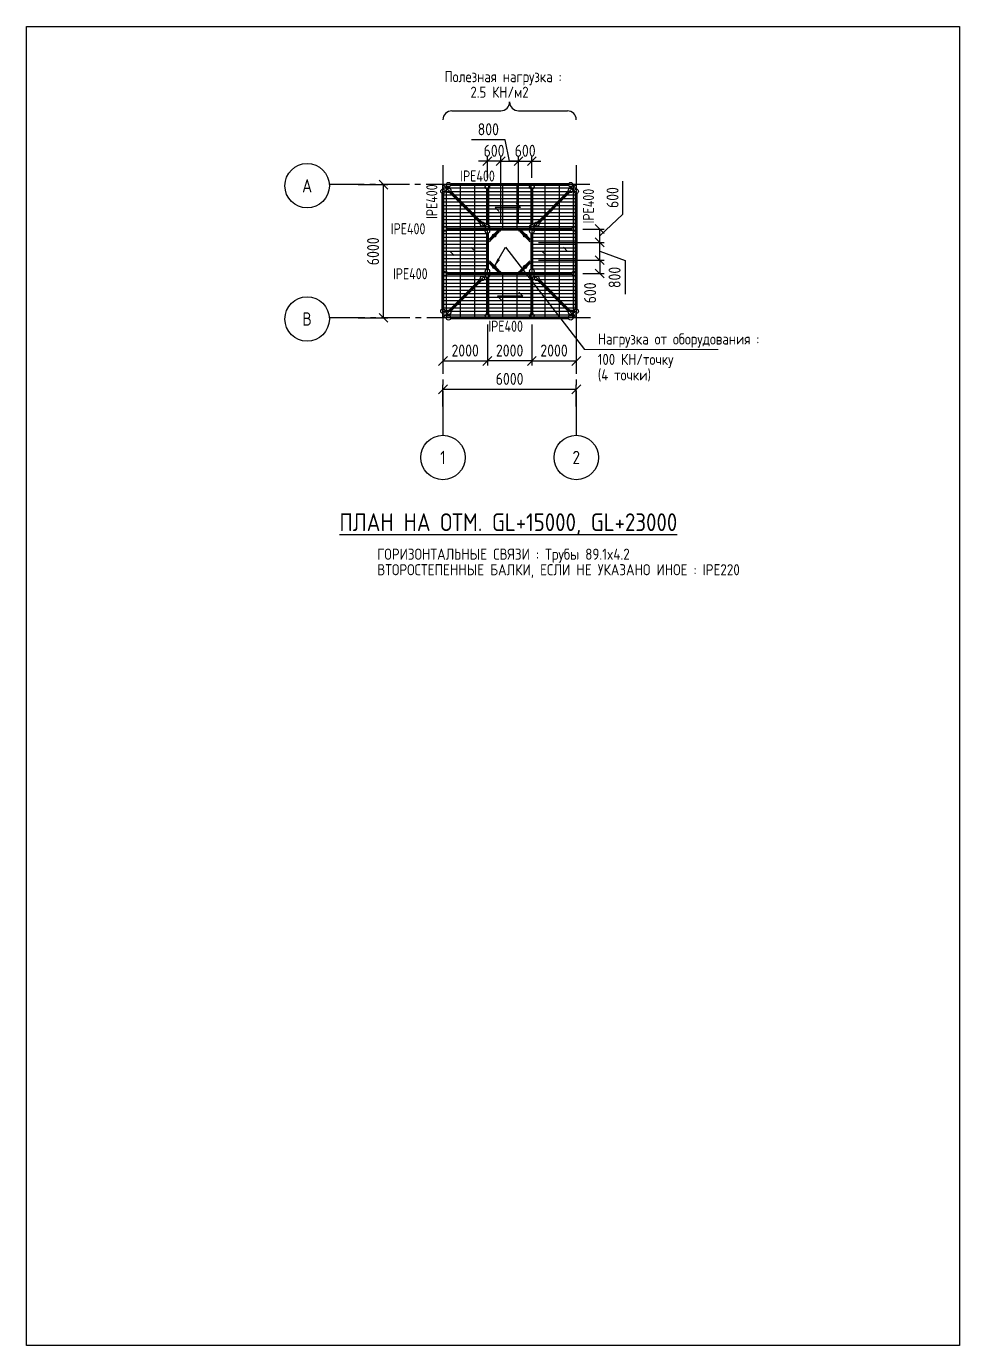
# Model space of a CAD drawing. Header units: millimetres. Extents: x 2309978 to 2584027, y 1315575 to 1485433.
# Drawn here: x 2441784 to 2483784, y 1426033 to 1485433 of the extents above; entities that cross this region are included whole.
import ezdxf
from ezdxf.enums import TextEntityAlignment as Align

# ---------------------------------------------------------------- set-up
doc = ezdxf.new("R2010")
doc.units = ezdxf.units.MM
doc.header["$LTSCALE"] = 40
doc.linetypes.add('CENTER', pattern=[50.8, 31.75, -6.35, 6.35, -6.35])
for name, color, linetype in [('Brace', 30, 'Continuous'), ('center line', 1, 'CENTER'), ('DIM', 2, 'Continuous'), ('dimension', 3, 'Continuous'), ('Girder', 4, 'Continuous'), ('HATCH', 8, 'Continuous'), ('STEEL MEMBER', 7, 'Continuous'), ('SYMBOL', 3, 'Continuous'), ('text', 2, 'Continuous')]:
    doc.layers.add(name, color=color, linetype=linetype)
doc.styles.add('1-200', font='romans.shx', dxfattribs={"width": 0.82, "height": 500})
doc.styles.add('DIM', font='romans.shx', dxfattribs={"width": 0.8})
doc.styles.add('ROMAND', font='romand.shx', dxfattribs={"width": 0.82})
doc.dimstyles.new('D200', dxfattribs={"dimscale": 200, "dimtxt": 2.7, "dimasz": 2, "dimexe": 1, "dimexo": 1.5, "dimgap": 1, "dimtad": 1, "dimdec": 0, "dimzin": 0, "dimdsep": 46, "dimtxsty": 'Standard', "dimblk": 'OBLIQUE', "dimcen": 0, "dimclrd": 3, "dimclre": 1, "dimclrt": 2, "dimadec": 0, "dimazin": 0, "dimtfac": 1, "dimtdec": 0, "dimtix": 1, "dimtmove": 2, "dimatfit": 3, "dimfxl": 0.5, "dimtolj": 1, "dimtzin": 0, "dimarcsym": 0})

# ---------------------------------------------------------------- blocks, each defined once
blk = doc.blocks.new('_OBLIQUE')
at = {"color": 0, "linetype": 'ByBlock'}
blk.add_line((-0.5, -0.5), (0.5, 0.5), dxfattribs=at)
blk = doc.blocks.new('*D6')
at = {"layer": 'Defpoints', "color": 0, "linetype": 'Continuous', "lineweight": 60, "transparency": 16777216}
for p in [(2466532, 1469092), (2460532, 1468023), (2466532, 1468023)]:
    blk.add_point(p, dxfattribs=at)
at = {"layer": 'DIM', "color": 1, "linetype": 'Continuous', "lineweight": -2, "transparency": 16777216}
for p, q in [((2460532, 1468323), (2460532, 1469292)), ((2466532, 1468323), (2466532, 1469292))]:
    blk.add_line(p, q, dxfattribs=at)
at = {"layer": 'DIM', "color": 3, "linetype": 'Continuous', "lineweight": -2, "transparency": 16777216}
blk.add_line((2460532, 1469092), (2466532, 1469092), dxfattribs=at)
at = {"layer": 'DIM', "color": 3, "linetype": 'Continuous', "lineweight": -2, "transparency": 16777216, "xscale": 400, "yscale": 400, "zscale": 400, "rotation": 180}
blk.add_blockref('_OBLIQUE', (2460532, 1469092), dxfattribs=at)
at = {"layer": 'DIM', "color": 3, "linetype": 'Continuous', "lineweight": -2, "transparency": 16777216, "xscale": 400, "yscale": 400, "zscale": 400}
blk.add_blockref('_OBLIQUE', (2466532, 1469092), dxfattribs=at)
at = {"layer": 'DIM', "color": 2, "linetype": 'Continuous', "lineweight": 0, "transparency": 16777216, "insert": (2463532, 1469562), "char_height": 540, "attachment_point": 5, "style": 'DIM'}
blk.add_mtext('\\A1;6000', dxfattribs=at)
blk = doc.blocks.new('*D7')
at = {"layer": 'Defpoints', "color": 0, "linetype": 'Continuous', "lineweight": 60, "transparency": 16777216}
for p in [(2456419, 1478308), (2457856, 1478308), (2456419, 1472308)]:
    blk.add_point(p, dxfattribs=at)
at = {"layer": 'DIM', "color": 1, "linetype": 'Continuous', "lineweight": -2, "transparency": 16777216}
for p, q in [((2456719, 1478308), (2458056, 1478308)), ((2456719, 1472308), (2458056, 1472308))]:
    blk.add_line(p, q, dxfattribs=at)
at = {"layer": 'DIM', "color": 3, "linetype": 'Continuous', "lineweight": -2, "transparency": 16777216}
blk.add_line((2457856, 1472308), (2457856, 1478308), dxfattribs=at)
at = {"layer": 'DIM', "color": 3, "linetype": 'Continuous', "lineweight": -2, "transparency": 16777216, "xscale": 400, "yscale": 400, "zscale": 400}
for p, rotation in [((2457856, 1478308), 90), ((2457856, 1472308), 270)]:
    blk.add_blockref('_OBLIQUE', p, dxfattribs=dict(at, rotation=rotation))
at = {"layer": 'DIM', "color": 2, "linetype": 'Continuous', "lineweight": 0, "transparency": 16777216, "insert": (2457386, 1475308), "char_height": 540, "attachment_point": 5, "rotation": 90, "style": 'DIM'}
blk.add_mtext('\\A1;6000', dxfattribs=at)
blk = doc.blocks.new('*D22')
at = {"layer": 'Defpoints', "color": 0, "linetype": 'Continuous', "lineweight": 60, "transparency": 16777216}
for p in [(2460532, 1472186), (2462532, 1472307), (2462532, 1470367)]:
    blk.add_point(p, dxfattribs=at)
at = {"layer": 'DIM', "color": 1, "linetype": 'Continuous', "lineweight": -2, "transparency": 16777216}
for p, q in [((2462532, 1472007), (2462532, 1470167)), ((2460532, 1471886), (2460532, 1470167))]:
    blk.add_line(p, q, dxfattribs=at)
at = {"layer": 'DIM', "color": 3, "linetype": 'Continuous', "lineweight": -2, "transparency": 16777216}
blk.add_line((2460532, 1470367), (2462532, 1470367), dxfattribs=at)
at = {"layer": 'DIM', "color": 3, "linetype": 'Continuous', "lineweight": -2, "transparency": 16777216, "xscale": 400, "yscale": 400, "zscale": 400, "rotation": 180}
blk.add_blockref('_OBLIQUE', (2460532, 1470367), dxfattribs=at)
at = {"layer": 'DIM', "color": 3, "linetype": 'Continuous', "lineweight": -2, "transparency": 16777216, "xscale": 400, "yscale": 400, "zscale": 400}
blk.add_blockref('_OBLIQUE', (2462532, 1470367), dxfattribs=at)
at = {"layer": 'DIM', "color": 2, "linetype": 'Continuous', "lineweight": 0, "transparency": 16777216, "insert": (2461532, 1470837), "char_height": 540, "attachment_point": 5, "style": 'DIM'}
blk.add_mtext('\\A1;2000', dxfattribs=at)
blk = doc.blocks.new('*D20')
at = {"layer": 'Defpoints', "color": 0, "linetype": 'Continuous', "lineweight": 60, "transparency": 16777216}
for p in [(2462532, 1472307), (2464532, 1472308), (2462532, 1470367)]:
    blk.add_point(p, dxfattribs=at)
at = {"layer": 'DIM', "color": 1, "linetype": 'Continuous', "lineweight": -2, "transparency": 16777216}
for p, q in [((2462532, 1472007), (2462532, 1470167)), ((2464532, 1472008), (2464532, 1470167))]:
    blk.add_line(p, q, dxfattribs=at)
at = {"layer": 'DIM', "color": 3, "linetype": 'Continuous', "lineweight": -2, "transparency": 16777216}
blk.add_line((2464532, 1470367), (2462532, 1470367), dxfattribs=at)
at = {"layer": 'DIM', "color": 3, "linetype": 'Continuous', "lineweight": -2, "transparency": 16777216, "xscale": 400, "yscale": 400, "zscale": 400, "rotation": 180}
blk.add_blockref('_OBLIQUE', (2462532, 1470367), dxfattribs=at)
at = {"layer": 'DIM', "color": 3, "linetype": 'Continuous', "lineweight": -2, "transparency": 16777216, "xscale": 400, "yscale": 400, "zscale": 400}
blk.add_blockref('_OBLIQUE', (2464532, 1470367), dxfattribs=at)
at = {"layer": 'DIM', "color": 2, "linetype": 'Continuous', "lineweight": 0, "transparency": 16777216, "insert": (2463532, 1470837), "char_height": 540, "attachment_point": 5, "style": 'DIM'}
blk.add_mtext('\\A1;2000', dxfattribs=at)
blk = doc.blocks.new('*D21')
at = {"layer": 'Defpoints', "color": 0, "linetype": 'Continuous', "lineweight": 60, "transparency": 16777216}
for p in [(2464532, 1472308), (2466532, 1472307), (2466532, 1470367)]:
    blk.add_point(p, dxfattribs=at)
at = {"layer": 'DIM', "color": 1, "linetype": 'Continuous', "lineweight": -2, "transparency": 16777216}
for p, q in [((2464532, 1472008), (2464532, 1470167)), ((2466532, 1472007), (2466532, 1470167))]:
    blk.add_line(p, q, dxfattribs=at)
at = {"layer": 'DIM', "color": 3, "linetype": 'Continuous', "lineweight": -2, "transparency": 16777216}
blk.add_line((2464532, 1470367), (2466532, 1470367), dxfattribs=at)
at = {"layer": 'DIM', "color": 3, "linetype": 'Continuous', "lineweight": -2, "transparency": 16777216, "xscale": 400, "yscale": 400, "zscale": 400, "rotation": 180}
blk.add_blockref('_OBLIQUE', (2464532, 1470367), dxfattribs=at)
at = {"layer": 'DIM', "color": 3, "linetype": 'Continuous', "lineweight": -2, "transparency": 16777216, "xscale": 400, "yscale": 400, "zscale": 400}
blk.add_blockref('_OBLIQUE', (2466532, 1470367), dxfattribs=at)
at = {"layer": 'DIM', "color": 2, "linetype": 'Continuous', "lineweight": 0, "transparency": 16777216, "insert": (2465532, 1470837), "char_height": 540, "attachment_point": 5, "style": 'DIM'}
blk.add_mtext('\\A1;2000', dxfattribs=at)
blk = doc.blocks.new('*D23')
at = {"layer": 'Defpoints', "color": 0, "linetype": 'Continuous', "lineweight": 60, "transparency": 16777216}
for p in [(2462532, 1479363), (2462532, 1478308), (2463132, 1476308)]:
    blk.add_point(p, dxfattribs=at)
at = {"layer": 'DIM', "color": 3, "linetype": 'Continuous', "lineweight": -2, "transparency": 16777216}
for p, q in [((2462532, 1479363), (2462132, 1479363)), ((2463132, 1479363), (2462532, 1479363)), ((2463132, 1479363), (2463532, 1479363))]:
    blk.add_line(p, q, dxfattribs=at)
at = {"layer": 'DIM', "color": 1, "linetype": 'Continuous', "lineweight": -2, "transparency": 16777216}
for p, q in [((2462532, 1478608), (2462532, 1479563)), ((2463132, 1476608), (2463132, 1479563))]:
    blk.add_line(p, q, dxfattribs=at)
at = {"layer": 'DIM', "color": 3, "linetype": 'Continuous', "lineweight": -2, "transparency": 16777216, "xscale": 400, "yscale": 400, "zscale": 400}
blk.add_blockref('_OBLIQUE', (2462532, 1479363), dxfattribs=at)
at = {"layer": 'DIM', "color": 3, "linetype": 'Continuous', "lineweight": -2, "transparency": 16777216, "xscale": 400, "yscale": 400, "zscale": 400, "rotation": 180}
blk.add_blockref('_OBLIQUE', (2463132, 1479363), dxfattribs=at)
at = {"layer": 'DIM', "color": 2, "linetype": 'Continuous', "lineweight": 0, "transparency": 16777216, "insert": (2462832, 1479833), "char_height": 540, "attachment_point": 5, "style": 'DIM'}
blk.add_mtext('\\A1;600', dxfattribs=at)
blk = doc.blocks.new('*D24')
at = {"layer": 'Defpoints', "color": 0, "linetype": 'Continuous', "lineweight": 60, "transparency": 16777216}
for p in [(2464532, 1479363), (2464532, 1478308), (2463932, 1476308)]:
    blk.add_point(p, dxfattribs=at)
at = {"layer": 'DIM', "color": 3, "linetype": 'Continuous', "lineweight": -2, "transparency": 16777216}
for p, q in [((2463932, 1479363), (2463532, 1479363)), ((2463932, 1479363), (2464532, 1479363)), ((2464532, 1479363), (2464932, 1479363))]:
    blk.add_line(p, q, dxfattribs=at)
at = {"layer": 'DIM', "color": 1, "linetype": 'Continuous', "lineweight": -2, "transparency": 16777216}
for p, q in [((2463932, 1476608), (2463932, 1479563)), ((2464532, 1478608), (2464532, 1479563))]:
    blk.add_line(p, q, dxfattribs=at)
at = {"layer": 'DIM', "color": 3, "linetype": 'Continuous', "lineweight": -2, "transparency": 16777216, "xscale": 400, "yscale": 400, "zscale": 400}
blk.add_blockref('_OBLIQUE', (2463932, 1479363), dxfattribs=at)
at = {"layer": 'DIM', "color": 3, "linetype": 'Continuous', "lineweight": -2, "transparency": 16777216, "xscale": 400, "yscale": 400, "zscale": 400, "rotation": 180}
blk.add_blockref('_OBLIQUE', (2464532, 1479363), dxfattribs=at)
at = {"layer": 'DIM', "color": 2, "linetype": 'Continuous', "lineweight": 0, "transparency": 16777216, "insert": (2464232, 1479833), "char_height": 540, "attachment_point": 5, "style": 'DIM'}
blk.add_mtext('\\A1;600', dxfattribs=at)
blk = doc.blocks.new('*D25')
at = {"layer": 'Defpoints', "color": 0, "linetype": 'Continuous', "lineweight": 60, "transparency": 16777216}
for p in [(2463932, 1479363), (2463132, 1476308), (2463932, 1476308)]:
    blk.add_point(p, dxfattribs=at)
at = {"layer": 'DIM', "color": 3, "linetype": 'Continuous', "lineweight": -2, "transparency": 16777216}
for p, q in [((2463329, 1480330), (2461818, 1480330)), ((2463532, 1479363), (2463329, 1480330)), ((2463132, 1479363), (2463932, 1479363))]:
    blk.add_line(p, q, dxfattribs=at)
at = {"layer": 'DIM', "color": 1, "linetype": 'Continuous', "lineweight": -2, "transparency": 16777216}
for p, q in [((2463132, 1476608), (2463132, 1479563)), ((2463932, 1476608), (2463932, 1479563))]:
    blk.add_line(p, q, dxfattribs=at)
at = {"layer": 'DIM', "color": 3, "linetype": 'Continuous', "lineweight": -2, "transparency": 16777216, "xscale": 400, "yscale": 400, "zscale": 400, "rotation": 180}
blk.add_blockref('_OBLIQUE', (2463132, 1479363), dxfattribs=at)
at = {"layer": 'DIM', "color": 3, "linetype": 'Continuous', "lineweight": -2, "transparency": 16777216, "xscale": 400, "yscale": 400, "zscale": 400}
blk.add_blockref('_OBLIQUE', (2463932, 1479363), dxfattribs=at)
at = {"layer": 'DIM', "color": 2, "linetype": 'Continuous', "lineweight": 0, "transparency": 16777216, "insert": (2462574, 1480800), "char_height": 540, "attachment_point": 5, "style": 'DIM'}
blk.add_mtext('\\A1;800', dxfattribs=at)
blk = doc.blocks.new('*D26')
at = {"layer": 'Defpoints', "color": 0, "linetype": 'Continuous', "lineweight": 60, "transparency": 16777216}
for p in [(2466532, 1476308), (2467589, 1476308), (2464532, 1475708)]:
    blk.add_point(p, dxfattribs=at)
at = {"layer": 'DIM', "color": 3, "linetype": 'Continuous', "lineweight": -2, "transparency": 16777216}
for p, q in [((2468635, 1476980), (2468635, 1478470)), ((2467589, 1476008), (2468635, 1476980)), ((2467589, 1475708), (2467589, 1476308))]:
    blk.add_line(p, q, dxfattribs=at)
at = {"layer": 'DIM', "color": 1, "linetype": 'Continuous', "lineweight": -2, "transparency": 16777216}
for p, q in [((2466832, 1476308), (2467789, 1476308)), ((2464832, 1475708), (2467789, 1475708))]:
    blk.add_line(p, q, dxfattribs=at)
at = {"layer": 'DIM', "color": 3, "linetype": 'Continuous', "lineweight": -2, "transparency": 16777216, "xscale": 400, "yscale": 400, "zscale": 400}
for p, rotation in [((2467589, 1476308), 90), ((2467589, 1475708), 270)]:
    blk.add_blockref('_OBLIQUE', p, dxfattribs=dict(at, rotation=rotation))
at = {"layer": 'DIM', "color": 2, "linetype": 'Continuous', "lineweight": 0, "transparency": 16777216, "insert": (2468165, 1477725), "char_height": 540, "attachment_point": 5, "rotation": 90, "style": 'DIM'}
blk.add_mtext('\\A1;600', dxfattribs=at)
blk = doc.blocks.new('*D27')
at = {"layer": 'Defpoints', "color": 0, "linetype": 'Continuous', "lineweight": 60, "transparency": 16777216}
for p in [(2464532, 1474908), (2466532, 1474307), (2467589, 1474307)]:
    blk.add_point(p, dxfattribs=at)
at = {"layer": 'DIM', "color": 1, "linetype": 'Continuous', "lineweight": -2, "transparency": 16777216}
for p, q in [((2464832, 1474908), (2467789, 1474908)), ((2466832, 1474307), (2467789, 1474307))]:
    blk.add_line(p, q, dxfattribs=at)
at = {"layer": 'DIM', "color": 3, "linetype": 'Continuous', "lineweight": -2, "transparency": 16777216}
blk.add_line((2467589, 1474908), (2467589, 1474307), dxfattribs=at)
at = {"layer": 'DIM', "color": 3, "linetype": 'Continuous', "lineweight": -2, "transparency": 16777216, "xscale": 400, "yscale": 400, "zscale": 400}
for p, rotation in [((2467589, 1474908), 90), ((2467589, 1474307), 270)]:
    blk.add_blockref('_OBLIQUE', p, dxfattribs=dict(at, rotation=rotation))
at = {"layer": 'DIM', "color": 2, "linetype": 'Continuous', "lineweight": 0, "transparency": 16777216, "insert": (2467153, 1473435), "char_height": 540, "attachment_point": 5, "rotation": 90, "style": 'DIM'}
blk.add_mtext('\\A1;600', dxfattribs=at)
blk = doc.blocks.new('*D28')
at = {"layer": 'Defpoints', "color": 0, "linetype": 'Continuous', "lineweight": 60, "transparency": 16777216}
for p in [(2464532, 1475708), (2467589, 1475708), (2464532, 1474908)]:
    blk.add_point(p, dxfattribs=at)
at = {"layer": 'DIM', "color": 1, "linetype": 'Continuous', "lineweight": -2, "transparency": 16777216}
for p, q in [((2464832, 1475708), (2467789, 1475708)), ((2464832, 1474908), (2467789, 1474908))]:
    blk.add_line(p, q, dxfattribs=at)
at = {"layer": 'DIM', "color": 3, "linetype": 'Continuous', "lineweight": -2, "transparency": 16777216}
for p, q in [((2467589, 1474908), (2467589, 1475708)), ((2467589, 1475308), (2468726, 1474886)), ((2468726, 1474886), (2468726, 1473375))]:
    blk.add_line(p, q, dxfattribs=at)
at = {"layer": 'DIM', "color": 3, "linetype": 'Continuous', "lineweight": -2, "transparency": 16777216, "xscale": 400, "yscale": 400, "zscale": 400}
for p, rotation in [((2467589, 1475708), 90), ((2467589, 1474908), 270)]:
    blk.add_blockref('_OBLIQUE', p, dxfattribs=dict(at, rotation=rotation))
at = {"layer": 'DIM', "color": 2, "linetype": 'Continuous', "lineweight": 0, "transparency": 16777216, "insert": (2468256, 1474130), "char_height": 540, "attachment_point": 5, "rotation": 90, "style": 'DIM'}
blk.add_mtext('\\A1;800', dxfattribs=at)

msp = doc.modelspace()

# ---------------------------------------------------------------- hatches: boundary and pattern name
at = {"linetype": 'ByBlock', "lineweight": 60}
h = msp.add_hatch(color=256, dxfattribs=at)
h.dxf.hatch_style = 1
edge = h.paths.add_edge_path()
edge.add_arc((2462838.5, 1476014.2), 75, 0, 360)
h = msp.add_hatch(color=256, dxfattribs=at)
h.dxf.hatch_style = 1
edge = h.paths.add_edge_path()
edge.add_arc((2464227.5, 1476014.2), 75, 0, 360)
h = msp.add_hatch(color=256, dxfattribs=at)
h.dxf.hatch_style = 1
edge = h.paths.add_edge_path()
edge.add_arc((2462838.5, 1474600.9), 75, 0, 360)
h = msp.add_hatch(color=256, dxfattribs=at)
h.dxf.hatch_style = 1
edge = h.paths.add_edge_path()
edge.add_arc((2464227.5, 1474600.9), 75, 0, 360)
at = {"layer": 'HATCH', "linetype": 'ByBlock'}
h = msp.add_hatch(dxfattribs=at)
h.set_pattern_fill('GRATE', color=256, scale=200)
h.set_pattern_definition([(0, (28643.52, 72750.1), (0, 158.75), []), (90, (28643.5, 72750.1), (-635, 4e-14), [])])
h.paths.add_polyline_path([(2466531.8, 1478307.6), (2460531.8, 1478307.6), (2460531.8, 1472307.6), (2466531.8, 1472307.6)])
h.paths.add_polyline_path([(2464534.1, 1474309.9), (2462531.8, 1474309.9), (2462531.8, 1476312.2), (2464534.1, 1476312.2)], flags=16)

# ---------------------------------------------------------------- linework, layer by layer
at = {"linetype": 'ByBlock'}
for p, q in [((2460931.8, 1481630.4), (2463132.2, 1481630.4)), ((2463931.8, 1481630.4), (2466132.7, 1481630.4))]:
    msp.add_line(p, q, dxfattribs=at)
for centre in [(2462838.5, 1476014.2), (2464227.5, 1476014.2), (2462838.5, 1474600.9), (2464227.5, 1474600.9)]:
    msp.add_circle(centre, 75, dxfattribs=at)
for centre, start, end in [((2463131.8, 1482030.4), 270, 0), ((2463931.8, 1482030.4), 180, 270), ((2460931.8, 1481230.4), 90, 180), ((2466131.8, 1481230.4), 0, 89.880041)]:
    msp.add_arc(centre, 400, start, end, dxfattribs=at)
at = {"layer": 'Brace', "linetype": 'ByBlock', "lineweight": 60}
for p, q in [((2460862.2, 1477976.8), (2462236.3, 1476601.3)), ((2466201.5, 1477976.8), (2464827.4, 1476601.3)), ((2460862.2, 1472638.3), (2462236.3, 1474013.9)), ((2466201.5, 1472638.3), (2464827.4, 1474013.9))]:
    msp.add_line(p, q, dxfattribs=at)
at = {"layer": 'center line', "color": 1}
for p, q in [((2460531.8, 1479184.9), (2460531.8, 1468022.5)), ((2466531.8, 1479184.9), (2466531.8, 1468022.5)), ((2467147.6, 1478307.6), (2456418.8, 1478307.6)), ((2467169.8, 1472307.6), (2456418.8, 1472307.6))]:
    msp.add_line(p, q, dxfattribs=at)
at = {"layer": 'center line', "color": 1, "ltscale": 0.5}
for p, q in [((2460531.8, 1478307.6), (2462531.9, 1476305.3)), ((2466531.8, 1478307.6), (2464531.8, 1476305.3)), ((2460531.8, 1472307.6), (2462531.9, 1474309.8)), ((2466531.8, 1472307.6), (2464531.8, 1474309.8))]:
    msp.add_line(p, q, dxfattribs=at)
at = {"layer": 'Defpoints', "linetype": 'ByBlock'}
msp.add_lwpolyline([(2441784.3, 1485433.2), (2483784.3, 1485433.2), (2483784.3, 1426033.2), (2441784.3, 1426033.2)], close=True, dxfattribs=at)
at = {"layer": 'DIM', "color": 3, "linetype": 'Continuous', "lineweight": 0, "ltscale": 30}
msp.add_line((2466896, 1470882.9), (2472916.4, 1470882.9), dxfattribs=at)
at = {"layer": 'dimension'}
for p, q in [((2456418.8, 1478307.6), (2455417.6, 1478307.6)), ((2456418.8, 1472307.6), (2455417.6, 1472307.6)), ((2460531.8, 1468022.5), (2460531.8, 1467022.5)), ((2466531.8, 1468022.5), (2466531.8, 1467022.5))]:
    msp.add_line(p, q, dxfattribs=at)
at = {"layer": 'Girder', "linetype": 'ByBlock', "lineweight": 60}
for p, q in [((2460531.8, 1477907.6), (2460531.8, 1472707.6)), ((2460881.8, 1478307.6), (2466181.8, 1478307.6)), ((2462531.8, 1478107.6), (2462531.8, 1476509.8)), ((2464531.8, 1478107.6), (2464531.8, 1476509.8)), ((2466531.8, 1477907.6), (2466531.8, 1472707.6)), ((2460731.8, 1476309.8), (2466329.5, 1476309.9)), ((2462531.9, 1476109.8), (2462531.9, 1474509.8)), ((2462641.9, 1475817.7), (2463035, 1476210.8)), ((2464424.1, 1475817.7), (2464030.9, 1476210.8)), ((2464531.9, 1476109.8), (2464531.9, 1474512.1)), ((2460731.8, 1474309.8), (2466329.5, 1474309.9)), ((2462641.9, 1474797.5), (2463035, 1474404.4)), ((2464424.1, 1474797.5), (2464030.9, 1474404.4)), ((2462531.9, 1474109.8), (2462531.9, 1472512.1)), ((2464531.9, 1474109.8), (2464531.9, 1472512.1)), ((2460881.8, 1472307.6), (2466181.8, 1472307.6))]:
    msp.add_line(p, q, dxfattribs=at)
at = {"layer": 'Girder', "color": 2, "linetype": 'ByBlock'}
for centre, radius in [((2460531.8, 1478007.6), 100), ((2460781.8, 1478307.6), 100), ((2460791.5, 1478047.6), 100), ((2462531.8, 1478207.6), 100), ((2464531.8, 1478207.6), 100), ((2466272.1, 1478047.6), 100), ((2466281.8, 1478307.6), 100), ((2466531.8, 1478007.6), 100), ((2460631.8, 1476309.9), 100), ((2462306.9, 1476530.5), 100), ((2462531.8, 1476409.8), 100), ((2462531.9, 1476209.8), 100), ((2463070.4, 1476246.1), 50), ((2463995.6, 1476246.1), 50), ((2464531.8, 1476409.8), 100), ((2464531.9, 1476209.8), 100), ((2464756.7, 1476530.5), 100), ((2466429.5, 1476309.9), 100), ((2462606.6, 1475782.3), 50), ((2464459.4, 1475782.3), 50), ((2460631.8, 1474309.9), 100), ((2462531.9, 1474409.8), 100), ((2462531.9, 1474209.8), 100), ((2462606.6, 1474832.9), 50), ((2463070.4, 1474369), 50), ((2463995.6, 1474369), 50), ((2464459.4, 1474832.9), 50), ((2464531.9, 1474412.1), 100), ((2464531.9, 1474209.8), 100), ((2466429.5, 1474309.9), 100), ((2462306.9, 1474084.6), 100), ((2464756.7, 1474084.6), 100), ((2460531.8, 1472607.6), 100), ((2460791.5, 1472567.6), 100), ((2466272.1, 1472567.6), 100), ((2466531.8, 1472607.6), 100), ((2460781.8, 1472307.6), 100), ((2462531.9, 1472412.1), 100), ((2464531.9, 1472412.1), 100), ((2466281.8, 1472307.6), 100)]:
    msp.add_circle(centre, radius, dxfattribs=at)
at = {"layer": 'HATCH', "color": 2, "linetype": 'ByBlock'}
for p, q in [((2464020.8, 1477279), (2462886.1, 1477279)), ((2462886.1, 1477279), (2463059.8, 1477105.3)), ((2463832.4, 1477467.4), (2464020.8, 1477279)), ((2461992.9, 1475292.1), (2460858.2, 1475292.1)), ((2460858.2, 1475292.1), (2461031.9, 1475118.4)), ((2461804.5, 1475480.5), (2461992.9, 1475292.1)), ((2466138.1, 1475300.1), (2465003.4, 1475300.1)), ((2465003.4, 1475300.1), (2465177.1, 1475126.5)), ((2465949.8, 1475488.5), (2466138.1, 1475300.1)), ((2464128.3, 1473283.1), (2462993.6, 1473283.1)), ((2462993.6, 1473283.1), (2463167.3, 1473109.4)), ((2463939.9, 1473471.4), (2464128.3, 1473283.1))]:
    msp.add_line(p, q, dxfattribs=at)
at = {"layer": 'HATCH', "linetype": 'ByBlock'}
for points in [[(2460531.8, 1478307.6), (2466531.8, 1478307.6), (2466531.8, 1472307.6), (2460531.8, 1472307.6)], [(2460531.8, 1478307.6), (2466531.8, 1478307.6), (2466531.8, 1472307.6), (2460531.8, 1472307.6)], [(2462531.8, 1476312.2), (2464534.1, 1476312.2), (2464534.1, 1474309.9), (2462531.8, 1474309.9)]]:
    msp.add_lwpolyline(points, close=True, dxfattribs=at)
at = {"layer": 'SYMBOL'}
for centre in [(2454418.8, 1478257.6), (2454418.8, 1472257.6), (2460531.8, 1466022.5), (2466531.8, 1466022.5)]:
    msp.add_circle(centre, 1000, dxfattribs=at)

# ---------------------------------------------------------------- texts
at = {"layer": 'STEEL MEMBER', "style": '1-200'}
for s, width, p in [('Полезная нагрузка :', 0.8, (2460599.4, 1482919.1)), ('2.5 КН/м2', 0.8, (2461769.4, 1482219.1)), ('Нагрузка от оборудования :', 0.8, (2467501.8, 1471107.5)), ('100 КН/точку', 0.8, (2467501.8, 1470190.3)), ('(4 точки)', 0.8, (2467501.8, 1469490.3)), ('ГОРИЗОНТАЛЬНЫЕ СВЯЗИ : Трубы 89.1x4.2', 0.82, (2457576, 1461418.3)), ('ВТОРОСТЕПЕННЫЕ БАЛКИ, ЕСЛИ НЕ УКАЗАНО ИНОЕ : IPE220', 0.82, (2457576, 1460718.3))]:
    msp.add_text(s, height=500, dxfattribs=dict(at, width=width)).set_placement(p)
at = {"layer": 'STEEL MEMBER', "linetype": 'ByBlock', "style": '1-200', "width": 0.75}
for p in [(2461310.2, 1478446.5), (2458185.4, 1476071.6), (2458283.9, 1474046), (2462575.2, 1471681.8)]:
    msp.add_text('IPE400', height=500, dxfattribs=at).set_placement(p)
for p in [(2460279, 1476763.4), (2467330, 1476562.3)]:
    msp.add_text('IPE400', height=500, rotation=90, dxfattribs=at).set_placement(p)
at = {"layer": 'SYMBOL', "color": 2, "linetype": 'Continuous', "style": 'DIM', "width": 0.8}
for s, p in [('A', (2454418.8, 1478257.6)), ('B', (2454418.8, 1472257.6)), ('1', (2460531.8, 1466022.5)), ('2', (2466531.8, 1466022.5))]:
    msp.add_text(s, height=600, dxfattribs=at).set_placement(p, align=Align.MIDDLE_CENTER)
at = {"layer": 'text', "color": 2, "ltscale": 30, "style": 'ROMAND', "width": 0.82}
msp.add_text('%%UПЛАН НА ОТМ. GL+15000, GL+23000', height=800, dxfattribs=at).set_placement((2455871.7, 1462708.4))

# ---------------------------------------------------------------- dimensions: what is measured, and where the dimension line sits
at = {"layer": 'DIM', "color": 1, "linetype": 'Continuous', "lineweight": 0}
dim = msp.add_linear_dim(base=(2463931.8, 1479363.1), p1=(2463131.8, 1476307.6), p2=(2463931.8, 1476307.6), dimstyle='D200', override={"dimtxsty": 'DIM', "dimtmove": 1}, dxfattribs=at)
dim.commit()
dim.dimension.update_dxf_attribs({"geometry": '*D25', "text_midpoint": (2463129.3, 1480330.2), "dimtype": 160})
for base, p1, p2, picture, middle in [((2462531.8, 1479363.1), (2463131.8, 1476307.6), (2462531.8, 1478307.6), '*D23', (2462831.8, 1479833.1)), ((2462531.8, 1470366.6), (2460531.8, 1472185.6), (2462531.8, 1472307.4), '*D22', (2461531.8, 1470836.6)), ((2466531.8, 1470366.6), (2464531.8, 1472307.6), (2466531.8, 1472307.4), '*D21', (2465531.8, 1470836.6)), ((2466531.8, 1469092), (2460531.8, 1468022.5), (2466531.8, 1468022.5), '*D6', (2463531.8, 1469562))]:
    dim = msp.add_linear_dim(base=base, p1=p1, p2=p2, dimstyle='D200', override={"dimtxsty": 'DIM'}, dxfattribs=at)
    dim.commit()
    dim.dimension.update_dxf_attribs({"geometry": picture, "text_midpoint": middle})
for base, p1, p2, angle, picture, middle in [((2464531.8, 1479363.1), (2463931.8, 1476307.6), (2464531.8, 1478307.6), 180, '*D24', (2464231.8, 1479833.1)), ((2457855.8, 1478307.6), (2456418.8, 1472307.6), (2456418.8, 1478307.6), 90, '*D7', (2457385.8, 1475307.6)), ((2462531.8, 1470366.6), (2464531.8, 1472307.6), (2462531.8, 1472307.4), 180, '*D20', (2463531.8, 1470836.6))]:
    dim = msp.add_linear_dim(base=base, p1=p1, p2=p2, angle=angle, dimstyle='D200', override={"dimtxsty": 'DIM'}, dxfattribs=at)
    dim.commit()
    dim.dimension.update_dxf_attribs({"geometry": picture, "text_midpoint": middle})
for base, p1, p2, angle, override, picture, middle in [((2467588.7, 1476307.7), (2464531.8, 1475707.6), (2466531.8, 1476307.7), 90, {"dimtxsty": 'DIM', "dimtmove": 1}, '*D26', (2468634.8, 1477180.2)), ((2467588.7, 1475707.6), (2464531.8, 1474907.6), (2464531.8, 1475707.6), 90, {"dimtxsty": 'DIM', "dimtmove": 1}, '*D28', (2468726, 1474685.5)), ((2467588.7, 1474307.5), (2464531.8, 1474907.6), (2466531.8, 1474307.5), 270, {"dimtxsty": 'DIM'}, '*D27', (2467152.5, 1473435))]:
    dim = msp.add_linear_dim(base=base, p1=p1, p2=p2, angle=angle, dimstyle='D200', override=override, dxfattribs=at)
    dim.commit()
    dim.dimension.update_dxf_attribs({"geometry": picture, "text_midpoint": middle, "dimtype": 160})

# ---------------------------------------------------------------- leaders
at = {"layer": 'DIM', "color": 1, "linetype": 'Continuous', "lineweight": 0, "ltscale": 30}
msp.add_leader([(2462838.5, 1474600.9), (2463353.4, 1475484.8), (2466896, 1470882.9)], dimstyle='D200', override={"dimasz": 2}, dxfattribs=at)

doc.saveas('drawing.dxf')
